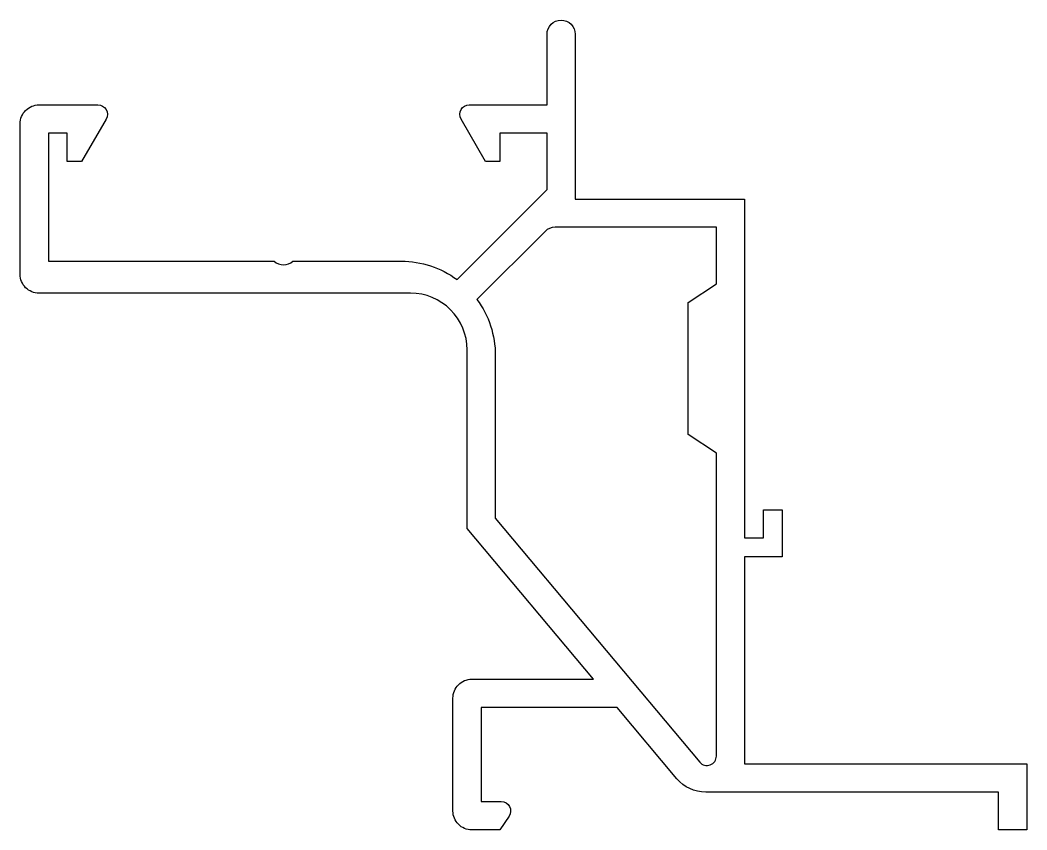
# Model space of a CAD drawing. Extents: x 224.6 to 278.1, y 229.7 to 272.7.
import ezdxf

# ---------------------------------------------------------------- set-up
doc = ezdxf.new("R2010")
doc.units = 0
doc.layers.add('ANA', color=220, linetype='CONTINUOUS')

msp = doc.modelspace()

# ---------------------------------------------------------------- linework, layer by layer
at = {"layer": 'ANA'}
for points in [[(252.561, 271.936, -1), (254.061, 271.936), (254.061, 263.186), (263.061, 263.186), (263.061, 245.186), (264.061, 245.186), (264.061, 246.686), (265.061, 246.686), (265.061, 244.186), (263.061, 244.186), (263.061, 233.186), (278.061, 233.186), (278.061, 229.686), (276.561, 229.686), (276.561, 231.686), (260.994, 231.686, -0.221695), (259.461, 232.4), (256.285, 236.186), (249.061, 236.186), (249.061, 231.186), (250.127, 231.186, -0.599022), (250.543, 230.408), (250.061, 229.686), (248.561, 229.686, -0.414214), (247.561, 230.686), (247.561, 236.686, -0.414214), (248.561, 237.686), (255.026, 237.686), (248.314, 245.686), (248.314, 255.186, 0.414214), (245.314, 258.186), (225.561, 258.186, -0.414214), (224.561, 259.186), (224.561, 267.186, -0.414214), (225.561, 268.186), (228.695, 268.186, -0.57735), (229.128, 267.436), (227.829, 265.186), (227.061, 265.186), (227.061, 266.686), (226.061, 266.686), (226.061, 259.886), (238.061, 259.886, 0.381966), (239.061, 259.886), (244.814, 259.886, -0.160054), (247.779, 258.912), (252.561, 263.694), (252.561, 266.686), (250.061, 266.686), (250.061, 265.186), (249.293, 265.186), (247.994, 267.436, -0.57735), (248.427, 268.186), (252.561, 268.186)], [(249.814, 254.886), (249.814, 246.232), (260.678, 233.284, 0.700208), (261.561, 233.605), (261.561, 249.686), (260.061, 250.686), (260.061, 257.686), (261.561, 258.686), (261.561, 261.686), (252.985, 261.686, 0.198912), (252.455, 261.466), (248.839, 257.851, -0.160054)]]:
    msp.add_lwpolyline(points, format="xyb", close=True, dxfattribs=at)

doc.saveas('drawing.dxf')
